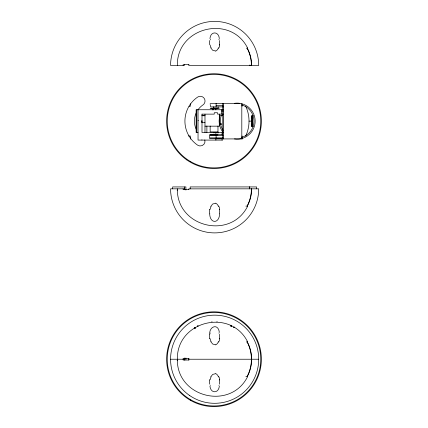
<?xml version="1.0" encoding="UTF-8"?>
<svg xmlns="http://www.w3.org/2000/svg" width="428" height="428" viewBox="0 0 428 428"><rect width="100%" height="100%" fill="white"/><g stroke="black" fill="none" stroke-linecap="round" stroke-linejoin="round"><path stroke-width="0.64" d="M183.12 65.468L183.125 64.681L189.01 64.681M188.78 360.018L188.78 358.439M201.968 121.696L201.968 122.692L204.985 122.692M184.329 64.681L184.324 65.468L170.569 65.468A44.068 44.068 0 0 1 214.642 21.4A44.068 44.068 0 0 1 258.71 65.468L188.775 65.468L188.78 64.681M184.329 358.439L184.329 360.167M177.347 65.468C176.609 27.242 230.617 13.921 247.678 48.177M219.612 213.925C219.259 223.871 210.025 223.871 209.672 213.925M209.672 334.129C209.244 326.27 218.248 323.119 219.339 332.363M219.494 44.753L219.446 45.01M209.784 209.581L209.832 209.281M209.784 379.984L209.832 379.69M219.5 338.473L219.446 338.773M231.318 325.51L231.264 326.334M209.939 38.606C210.533 31.035 218.745 31.035 219.339 38.606M219.339 386.093C218.745 393.664 210.533 393.664 209.939 386.093M218.628 47.652L218.269 48.348M218.628 341.41L218.269 342.106M210.769 206.408L212.705 204.001L215.161 203.386A2.852 2.611 0.1 0 1 215.343 203.423M210.769 376.817L212.705 374.409L215.161 373.794A2.852 2.611 0.1 0 1 215.343 373.831M247.678 206.114C230.649 240.397 176.571 227.054 177.347 188.823M247.678 376.522C230.649 410.8 176.571 397.462 177.347 359.231C176.609 321 230.617 307.679 247.678 341.935M234.442 327.222L234.416 327.254A6.591 3.269 31.6 0 1 233.902 327.671A1.894 1.894 0 0 0 234.485 327.163M233.945 327.591L234.293 327.222L233.945 327.591A1.91 1.91 0 0 0 234.4 327.195M195.371 327.431L194.542 327.859A2.498 1.236 -31.1 0 0 195.35 327.955M246.421 48.177L247.668 48.177M210.105 103.346L241.809 103.346L241.809 138.918L222.87 138.918L222.87 103.346M210.105 104.807L210.587 104.807L210.587 106.914L223.512 106.888M216.103 105.572L223.052 105.572M189.042 106.283L190.31 106.283L190.31 103.758M210.844 108.241L214.631 108.241M210.143 108.289L219.297 108.289M223.298 109.745L196.142 109.745L196.142 132.514L198.041 132.514M221.645 111.013L223.298 111.013M201.968 114.137L214.246 114.132L214.246 112.741L217.531 112.741L217.531 114.132L223.298 114.132M201.968 115.678L204.985 115.678M219.302 115.678L222.314 115.678L222.314 114.137M201.968 115.742L204.985 115.742M253.28 115.763L251.578 115.763A43.79 37.958 90 0 1 251.867 121.129A43.79 37.958 -90 0 1 251.578 126.501L253.28 126.501M198.041 120.38L198.426 120.38M249.026 121.129L251.867 121.129M219.302 123.676L221.511 123.676L221.511 124.628L219.302 124.628M204.985 126.169L219.302 126.169L219.302 114.137M217.97 131.91L210.153 131.91L210.153 126.051M222.581 132.503L202 132.503L202 114.132M222.581 134.713L209.57 134.713L209.57 138.506L222.581 138.506M210.153 134.922L217.97 134.922M210.105 135.35L223.052 135.35M188.411 135.981L190.31 135.981L190.31 139.137M210.105 137.875L223.052 137.875M215.204 138.822L222.089 138.822M222.581 140.084L198.041 140.084L198.041 109.745M189.01 189.609L183.125 189.609L183.12 188.871M177.112 190.086L177.508 190.086M245.849 206.114L247.63 206.114M246.309 341.935L247.668 341.935M189.01 358.439L183.125 358.439L183.12 359.231L183.125 360.018L189.01 360.018M170.569 359.231L184.586 359.231L184.586 357.963M188.775 359.231L258.71 359.231M177.112 360.494L177.508 360.494M245.849 376.522L247.63 376.522M218.269 205.943L218.628 206.644M218.269 376.351L218.628 377.052M210.769 47.883L212.705 50.29L215.161 50.905A2.852 2.611 -0.1 0 0 215.343 50.868M210.769 341.646L212.705 344.053L215.161 344.663A2.852 2.611 -0.1 0 0 215.343 344.626M219.446 209.281L219.5 209.581M219.446 379.69L219.5 379.984M209.832 338.773L209.784 338.473M231.077 326.329L231.083 326.361A1.894 1.894 0 0 1 231.141 325.499A6.88 3.429 26.9 0 0 231.04 326.04L231.077 326.329A1.91 1.91 0 0 1 231.018 326.029M184.329 189.759L184.324 188.823M188.78 189.609L188.775 188.871L258.71 188.823A44.068 44.068 0 0 1 214.642 232.891A44.068 44.068 0 0 1 170.569 188.823L184.586 188.823L184.586 186.929M256.629 188.823L256.629 186.929L190.182 186.929L190.182 188.823M252.413 115.763L252.413 126.501M251.867 115.763L251.867 126.501M249.722 186.929L249.722 188.823M249.513 186.929L249.513 188.823M242.114 104.389L242.114 106.283M242.114 135.981L242.114 139.137M223.223 103.346L223.223 138.918M222.089 132.503L222.089 134.713M222.089 138.506L222.089 140.084M221.645 109.745L221.645 114.132M218.221 106.888L218.221 108.054L213.492 108.054L213.492 106.743M217.97 126.051L217.97 133.113M216.103 103.346L216.103 106.914M216.103 135.35L216.103 137.875M215.856 108.289L215.856 109.916M215.889 132.503L215.889 134.713M215.889 138.506L215.889 140.084M213.165 108.289L213.165 109.916M212.411 108.289L212.411 109.916M206.885 126.009L206.885 132.514M204.985 114.137L204.985 132.503M201.898 120.423L201.898 121.841M201.925 139.758L201.925 140.068M196.778 109.745L196.778 132.514M185.907 190.086L185.907 186.929L172.655 186.929L172.655 188.823M185.907 357.963L185.907 359.862M251.423 188.823A36.781 36.781 0 0 1 247.106 206.114M251.621 188.823A36.979 36.979 0 0 1 247.325 206.114M219.537 209.581A15.371 11.909 31.3 0 1 219.366 213.786M209.816 213.823A15.371 11.989 -27.3 0 1 209.495 209.602M210.121 209.271A12.765 9.978 -29.7 0 1 211.1 206.483M215.509 203.123A5.259 4.81 0.2 0 1 218.2 205.964M219.008 206.569A12.974 10.689 20.6 0 1 219.703 209.287M247.325 48.177A36.979 36.979 0 0 1 251.621 65.468M249.824 65.083A35.182 35.182 0 0 1 249.824 65.468M247.106 48.177A36.781 36.781 0 0 1 251.423 65.468M250.032 65.077A35.396 35.396 0 0 1 250.032 65.468M219.366 40.51A15.371 11.909 -31.3 0 1 219.537 44.71M218.895 39.173A10.063 7.875 -24.1 0 1 219.024 39.627M210.309 39.643A10.422 7.939 8.7 0 1 210.523 39.226M209.495 44.689A15.371 11.989 27.3 0 1 209.816 40.473M211.1 47.808A12.765 9.978 29.7 0 1 210.121 45.02M218.2 48.327A5.259 4.81 -0.2 0 1 215.509 51.167M219.703 45.004A12.974 10.689 -20.6 0 1 219.008 47.727M213.481 132.889A0.824 0.824 0 0 1 214.642 132.889M201.839 122.114A1 0.3 -80.5 0 1 201.813 122.023M241.777 104.951A16.831 16.831 0 0 1 241.777 137.313M223.063 130.342A16.831 16.831 0 0 1 221.303 115.453M242.104 103.822A18.008 18.008 0 0 1 254.735 124.981A18.008 18.008 0 0 1 234.421 138.929M223.17 132.482A18.008 18.008 0 0 1 219.869 116.058M234.421 103.335A18.008 18.008 0 0 1 239.873 103.335M196.136 129.203A19.602 19.602 0 0 1 196.136 113.062M197.934 109.9A19.602 19.602 0 0 1 202.963 104.93A4.74 4.74 0 0 0 204.215 98.349A4.74 4.74 0 0 0 197.629 97.097A29.077 29.077 0 0 0 197.629 145.167A4.74 4.74 0 0 0 204.835 139.892M252.317 126.169A44.592 38.659 90 0 0 252.568 121.129A44.592 38.659 -90 0 0 252.317 116.095M245.635 106.091A35.026 35.026 0 0 1 245.635 136.174M195.403 327.918A1.728 1.728 0 0 1 195.05 327.976A1.546 1.546 0 0 1 194.622 327.88A1.568 1.568 0 0 0 195.355 327.912A1.894 1.894 0 0 1 194.462 327.848M231.281 326.393A2.054 2.054 0 0 1 231.318 325.526M247.325 341.935A36.979 36.979 0 0 1 247.325 376.522M247.106 341.935A36.781 36.781 0 0 1 247.106 376.522M219.366 334.268A15.371 11.909 -31.3 0 1 219.537 338.468M218.895 332.93A10.063 7.875 -24.1 0 1 218.981 333.235M210.378 333.262A10.422 7.939 8.7 0 1 210.523 332.984M209.495 338.452A15.371 11.989 27.3 0 1 209.816 334.231M211.1 341.565A12.765 9.978 29.7 0 1 210.121 338.778M218.2 342.084A5.259 4.81 -0.2 0 1 215.509 344.925M219.703 338.767A12.974 10.689 -20.6 0 1 219.008 341.485M219.537 379.989A15.371 11.909 31.3 0 1 219.366 384.194M218.938 385.377A10.063 7.875 24.1 0 1 218.895 385.526M210.523 385.473A10.422 7.939 -8.7 0 1 210.448 385.334M209.816 384.226A15.371 11.989 -27.3 0 1 209.495 380.01M210.121 379.679A12.765 9.978 -29.7 0 1 211.1 376.891M215.509 373.532A5.259 4.81 0.2 0 1 218.2 376.373M219.008 376.972A12.974 10.689 20.6 0 1 219.703 379.695M217.151 321.642A0.631 0.316 4.9 0 1 216.771 321.867M212.074 321.642A0.631 0.316 -2.8 0 1 211.657 321.856M197.88 326.302A2.841 2.841 0 0 0 197.843 325.531A9.662 4.794 -26.5 0 1 197.838 326.334M195.382 327.843A1.824 1.824 0 0 1 194.981 327.875A1.915 1.915 0 0 1 194.531 327.816M190.626 161.618A46.754 46.754 0 0 0 260.754 121.129A46.754 46.754 0 0 0 190.626 80.646A46.754 46.754 0 0 0 190.626 161.618M186.715 159.874A47.385 47.385 0 0 0 261.192 125.388A47.385 47.385 0 0 0 194.093 78.131A47.385 47.385 0 0 0 186.715 159.874M190.626 399.704A46.754 46.754 0 0 0 260.754 359.215A46.754 46.754 0 0 0 190.626 318.726A46.754 46.754 0 0 0 190.626 399.704M189.267 395.263A44.068 44.068 0 0 0 258.533 363.19A44.068 44.068 0 0 0 196.126 319.24A44.068 44.068 0 0 0 189.267 395.263M190.31 400.25A47.385 47.385 0 0 0 261.385 359.215A47.385 47.385 0 0 0 190.31 318.181A47.385 47.385 0 0 0 190.31 400.25"/></g></svg>
